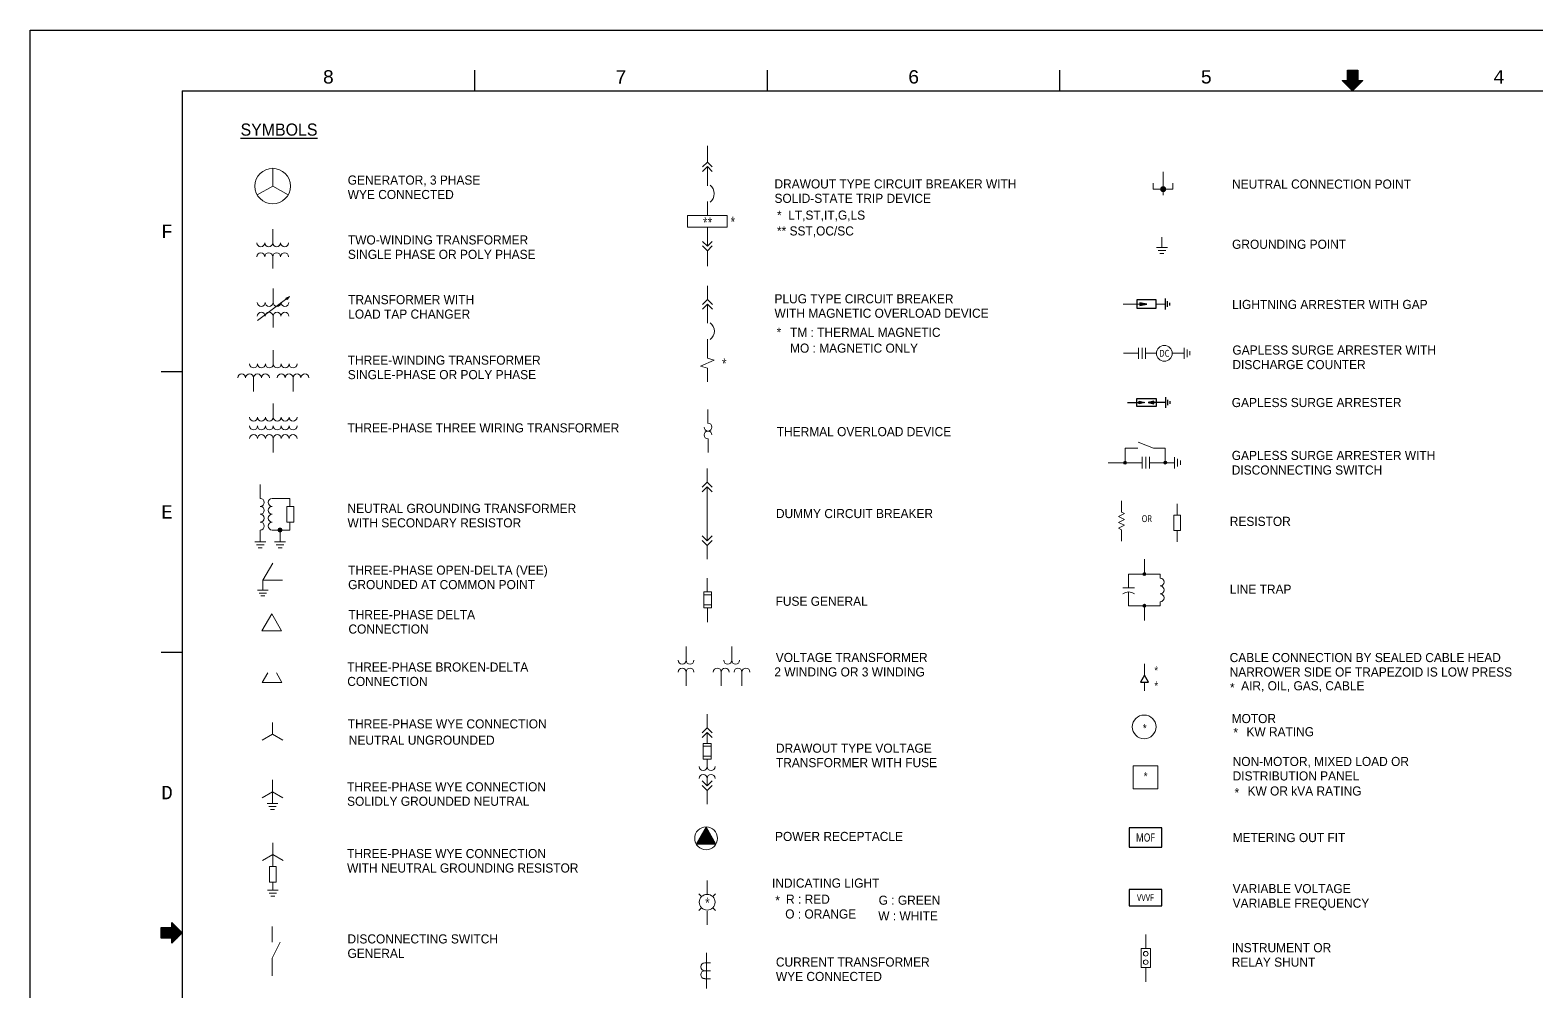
# Model space of a CAD drawing. Header units: feet. Extents: x 1 to 168002, y -59383 to 29717.
# Drawn here: x 42001 to 66781, y 13896 to 29717 of the extents above; entities that cross this region are included whole.
import ezdxf
from ezdxf.enums import TextEntityAlignment as Align
from ezdxf.lldxf.tags import DXFTag

# ---------------------------------------------------------------- set-up
doc = ezdxf.new("R2010")
doc.units = ezdxf.units.FT
doc.header["$LTSCALE"] = 50
doc.header["$MEASUREMENT"] = 0
doc.linetypes.add('CONTINU', pattern=[0])
doc.layers.get('0').update_dxf_attribs({"linetype": 'CONTINUOUS'})
doc.layers.add('Border', color=7, linetype='CONTINUOUS', lineweight=0)
for name, color, linetype in [('E-PNL', 1, 'CEN50'), ('E-SYM0', 3, 'CONTINUOUS'), ('E-SYM1', 3, 'CONTINUOUS'), ('E-Text-1', 2, 'CONTINUOUS'), ('E-Text-2', 4, 'CONTINUOUS')]:
    doc.layers.add(name, color=color, linetype=linetype)
doc.styles.add('TB-1$0$MONOTXT', font='monotxt_.ttf')
doc.styles.add('돋움', font='')
doc.styles.add('맑은고딕', font='', dxfattribs={"width": 1.1})
doc.styles.get('돋움').set_extended_font_data('Dotum')
doc.styles.get('맑은고딕').set_extended_font_data('Malgun Gothic')
tags = doc.linetypes.add('CEN50', pattern=[56, 50, -2, 2, -2]).pattern_tags.tags
tags[10:11] = [DXFTag(74, 4), DXFTag(75, 0), DXFTag(340, '0'), DXFTag(46, 1.0), DXFTag(50, 0.0), DXFTag(44, 0.0), DXFTag(45, 0.0)]
tags[8:9] = [DXFTag(74, 4), DXFTag(75, 0), DXFTag(340, '0'), DXFTag(46, 1.0), DXFTag(50, 0.0), DXFTag(44, 0.0), DXFTag(45, 0.0)]
tags[6:7] = [DXFTag(74, 4), DXFTag(75, 0), DXFTag(340, '0'), DXFTag(46, 1.0), DXFTag(50, 0.0), DXFTag(44, 0.0), DXFTag(45, 0.0)]
tags[4:5] = [DXFTag(74, 4), DXFTag(75, 0), DXFTag(340, '0'), DXFTag(46, 1.0), DXFTag(50, 0.0), DXFTag(44, 0.0), DXFTag(45, 0.0)]

# ---------------------------------------------------------------- blocks, each defined once
blk = doc.blocks.new('FORMAT')
at = {"layer": 'Border', "color": 0, "linetype": 'Continuous', "lineweight": 25}
for p, q in [((7312, 28700), (7312, 29041)), ((12125, 28700), (12125, 29041)), ((16937, 28700), (16937, 29041)), ((21665, 29041), (21835, 29041)), ((21665, 28870), (21665, 29041)), ((21672, 28778), (21672, 29041)), ((21682, 28768), (21682, 29041)), ((21691, 28759), (21691, 29041)), ((21701, 28749), (21701, 29041)), ((21711, 28739), (21711, 29041)), ((21720, 28729), (21720, 29041)), ((21730, 28720), (21730, 29041)), ((21740, 28710), (21740, 29041)), ((21750, 28700), (21750, 29041)), ((21759, 28710), (21759, 29041)), ((21769, 28719), (21769, 29041)), ((21779, 28729), (21779, 29041)), ((21789, 28739), (21789, 29041)), ((21798, 28748), (21798, 29041)), ((21808, 28758), (21808, 29041)), ((21818, 28768), (21818, 29041)), ((21827, 28778), (21827, 29041)), ((21835, 29041), (21835, 28870)), ((21750, 28700), (21580, 28870)), ((21580, 28870), (21665, 28870)), ((21584, 28865), (21584, 28870)), ((21594, 28856), (21594, 28870)), ((21604, 28846), (21604, 28870)), ((21614, 28836), (21614, 28870)), ((21623, 28827), (21623, 28870)), ((21633, 28817), (21633, 28870)), ((21643, 28807), (21643, 28870)), ((21652, 28797), (21652, 28870)), ((21662, 28788), (21662, 28870)), ((21920, 28870), (21750, 28700)), ((21835, 28870), (21920, 28870)), ((21837, 28787), (21837, 28870)), ((21847, 28797), (21847, 28870)), ((21857, 28807), (21857, 28870)), ((21866, 28817), (21866, 28870)), ((21876, 28826), (21876, 28870)), ((21886, 28836), (21886, 28870)), ((21895, 28846), (21895, 28870)), ((21905, 28855), (21905, 28870)), ((21915, 28865), (21915, 28870)), ((2500, 28700), (2500, 1000)), ((2500, 28700), (41000, 28700)), ((2156, 24083), (2500, 24083)), ((2156, 19467), (2500, 19467)), ((2156, 14764), (2156, 14936)), ((2156, 14936), (2328, 14936)), ((2156, 14928), (2422, 14928)), ((2156, 14918), (2432, 14918)), ((2156, 14908), (2441, 14908)), ((2156, 14898), (2451, 14898)), ((2156, 14889), (2461, 14889)), ((2156, 14879), (2471, 14879)), ((2156, 14869), (2481, 14869)), ((2328, 14936), (2328, 15021)), ((2328, 15021), (2500, 14850)), ((2328, 15016), (2334, 15016)), ((2328, 15006), (2344, 15006)), ((2328, 14996), (2353, 14996)), ((2328, 14986), (2363, 14986)), ((2328, 14977), (2373, 14977)), ((2328, 14967), (2383, 14967)), ((2328, 14957), (2392, 14957)), ((2328, 14947), (2402, 14947)), ((2328, 14938), (2412, 14938)), ((2156, 14859), (2490, 14859)), ((2156, 14849), (2499, 14849)), ((2156, 14840), (2489, 14840)), ((2156, 14830), (2479, 14830)), ((2156, 14820), (2470, 14820)), ((2156, 14810), (2460, 14810)), ((2156, 14801), (2450, 14801)), ((2156, 14791), (2440, 14791)), ((2156, 14781), (2431, 14781)), ((2156, 14771), (2421, 14771)), ((2328, 14764), (2156, 14764)), ((2500, 14850), (2328, 14679)), ((2328, 14679), (2328, 14764)), ((2328, 14761), (2411, 14761)), ((2328, 14752), (2401, 14752)), ((2328, 14742), (2391, 14742)), ((2328, 14732), (2382, 14732)), ((2328, 14722), (2372, 14722)), ((2328, 14712), (2362, 14712)), ((2328, 14703), (2352, 14703)), ((2328, 14693), (2342, 14693)), ((2328, 14683), (2333, 14683))]:
    blk.add_line(p, q, dxfattribs=at)
blk.add_lwpolyline([(0, 0), (0, 29700), (42000, 29700), (42000, 0)], close=True, dxfattribs=at)
at = {"layer": 'Border', "color": 0, "linetype": 'Continuous', "lineweight": 25, "style": 'TB-1$0$MONOTXT'}
for s, p in [('8', (4905, 29041)), ('7', (9718, 29041)), ('6', (14530, 29041)), ('5', (19343, 29041)), ('4', (24155, 29041))]:
    blk.add_text(s, height=219, dxfattribs=at).set_placement(p, align=Align.TOP_CENTER)
for s, p in [('F', (2156, 26392)), ('E', (2156, 21775)), ('D', (2156, 17158))]:
    blk.add_text(s, height=220, dxfattribs=at).set_placement(p, align=Align.MIDDLE_LEFT)
blk = doc.blocks.new('TITLE')
at = {"xscale": 0.01, "yscale": 0.01, "zscale": 0.01}
blk.add_blockref('FORMAT', (0, 0), dxfattribs=at)
blk = doc.blocks.new('A0604F')
at = {"layer": 'E-SYM1', "color": 3, "linetype": 'Continuous', "lineweight": 13}
for p, q in [((-0.0042, 0.0167), (0.0083, 0.0167)), ((-0.0042, 0), (0.0083, 0)), ((-0.0042, -0.0167), (0.0083, -0.0167))]:
    blk.add_line(p, q, dxfattribs=at)
for centre in [(-0.0042, 0.0083), (-0.0042, -0.0083)]:
    blk.add_arc(centre, 0.00833, 90, 270, dxfattribs=at)
blk = doc.blocks.new('GEN')
at = {"layer": 'E-SYM1', "linetype": 'Continuous', "lineweight": 13}
for p in [(0, 0.0375), (-0.0325, -0.0187), (0.0325, -0.0187)]:
    blk.add_line(p, (0, 0), dxfattribs=at)
blk.add_circle((0, 0), 0.0375, dxfattribs=at)
blk = doc.blocks.new('A06042')
at = {"layer": 'E-SYM1', "color": 3, "linetype": 'Continuous', "lineweight": 13}
for centre in [(-0.025, 0), (-0.0083, 0), (0.0083, 0), (0.025, 0)]:
    blk.add_arc(centre, 0.00833, 180, 0, dxfattribs=at)
at = {"layer": 'E-SYM1', "color": 3, "linetype": 'Continuous', "lineweight": 13, "extrusion": (0, 0, -1)}
for centre in [(0.025, -0.0292), (0.0083, -0.0292), (-0.0083, -0.0292), (-0.025, -0.0292)]:
    blk.add_arc(centre, 0.00833, 0, 180, dxfattribs=at)
blk = doc.blocks.new('A06049')
at = {"layer": 'E-SYM1', "linetype": 'Continuous', "lineweight": 13, "extrusion": (0, 0, -1)}
for centre in [(0.0667, -0.0292), (0.05, -0.0292), (0.0333, -0.0292), (0.0167, -0.0292), (-0.0167, -0.0292), (-0.0333, -0.0292), (-0.05, -0.0292), (-0.0667, -0.0292)]:
    blk.add_arc(centre, 0.00833, 0, 180, dxfattribs=at)
at = {"layer": 'E-SYM1', "linetype": 'Continuous', "lineweight": 13}
for centre in [(-0.0417, 0), (-0.025, 0), (-0.0083, 0), (0.0083, 0), (0.025, 0), (0.0417, 0)]:
    blk.add_arc(centre, 0.00833, 180, 0, dxfattribs=at)
blk = doc.blocks.new('A00063')
at = {"layer": 'E-SYM1', "color": 3, "linetype": 'Continuous', "lineweight": 13}
for radius in [0.00417, 0.00312, 0.00208, 0.00104]:
    blk.add_circle((0, 0), radius, dxfattribs=at)
blk = doc.blocks.new('A01095')
at = {"layer": 'E-SYM1', "color": 3, "linetype": 'Continuous', "lineweight": 13}
for p, q in [((-0.0115, -0.0208), (0.0115, -0.0208)), ((-0.0079, -0.0271), (0.0079, -0.0271)), ((0, 0), (0, -0.0208)), ((-0.0042, -0.0333), (0.0042, -0.0333))]:
    blk.add_line(p, q, dxfattribs=at)
at = {"layer": 'E-SYM1', "color": 3, "linetype": 'Continuous', "lineweight": 13, "flags": 128}
blk.add_lwpolyline([(0.0417, 0), (0, 0), (0.0208, 0.0361)], dxfattribs=at)
blk = doc.blocks.new('A01091')
at = {"layer": 'E-SYM1', "color": 3, "linetype": 'Continuous', "lineweight": 13, "flags": 128}
blk.add_lwpolyline([(-0.0208, -0.012), (0.0208, -0.012), (0, 0.0241), (-0.0208, -0.012)], dxfattribs=at)
blk = doc.blocks.new('A01098')
at = {"layer": 'E-SYM1', "color": 3, "linetype": 'Continuous', "lineweight": 13}
for p in [(-0.0216, -0.0125), (0, 0.025), (0.0217, -0.0125)]:
    blk.add_line(p, (0, 0), dxfattribs=at)
blk = doc.blocks.new('A01099')
at = {"layer": 'E-SYM1', "color": 3, "linetype": 'Continuous', "lineweight": 13}
for p, q in [((-0.0217, -0.0125), (0, 0)), ((0, 0.025), (0, 0)), ((0, 0), (0, -0.025)), ((0.0217, -0.0125), (0, 0)), ((-0.0115, -0.025), (0.0115, -0.025)), ((-0.0079, -0.0313), (0.0079, -0.0313)), ((-0.0042, -0.0375), (0.0042, -0.0375))]:
    blk.add_line(p, q, dxfattribs=at)
blk = doc.blocks.new('A0109D')
at = {"layer": 'E-SYM1', "color": 3, "linetype": 'Continuous', "lineweight": 13}
for p, q in [((-0.0217, -0.0125), (0, 0)), ((0, 0.025), (0, 0)), ((0, -0.025), (0, 0)), ((0.0217, -0.0125), (0, 0)), ((0, -0.0583), (0, -0.075)), ((-0.0115, -0.075), (0.0115, -0.075)), ((-0.0079, -0.0812), (0.0079, -0.0812)), ((-0.0042, -0.0875), (0.0042, -0.0875))]:
    blk.add_line(p, q, dxfattribs=at)
at = {"layer": 'E-SYM1', "color": 3, "linetype": 'Continuous', "lineweight": 13, "flags": 128}
blk.add_lwpolyline([(0, -0.025), (0.0073, -0.025), (0.0073, -0.0583), (-0.0073, -0.0583), (-0.0073, -0.025), (0, -0.025)], dxfattribs=at)
blk = doc.blocks.new('A04051')
at = {"layer": 'E-SYM1', "color": 3, "linetype": 'Continuous', "lineweight": 13, "flags": 128}
blk.add_lwpolyline([(0, -0.0208), (-0.0144, -0.0167), (0.0144, -0.0042), (0, 0)], dxfattribs=at)
blk = doc.blocks.new('A02142')
at = {"layer": 'E-SYM1', "color": 3, "linetype": 'Continuous', "lineweight": 13, "extrusion": (0, 0, -1)}
for centre, start, end in [((0, -0.0083), 90, 0), ((0, -0.025), 270, 180)]:
    blk.add_arc(centre, 0.00833, start, end, dxfattribs=at)
blk = doc.blocks.new('A09047')
at = {"layer": 'E-SYM1', "color": 3, "linetype": 'Continuous', "lineweight": 13}
blk.add_line((0, -0.0097), (0, -0.1236), dxfattribs=at)
at = {"layer": 'E-SYM1', "color": 3, "linetype": 'Continuous', "lineweight": 13, "flags": 128}
for points in [[(0.0104, -0.0104), (0, 0), (-0.0104, -0.0104)], [(0.0104, -0.0201), (0, -0.0097), (-0.0104, -0.0201)], [(-0.0104, -0.1132), (0, -0.1236), (0.0104, -0.1132)], [(-0.0104, -0.1229), (0, -0.1333), (0.0104, -0.1229)]]:
    blk.add_lwpolyline(points, dxfattribs=at)
blk = doc.blocks.new('A09012')
at = {"layer": 'E-SYM1', "color": 3, "linetype": 'Continuous', "lineweight": 13}
for p, q in [((-0.0083, -0.0062), (0.0083, -0.0062)), ((-0.0083, -0.0271), (0.0083, -0.0271))]:
    blk.add_line(p, q, dxfattribs=at)
at = {"layer": 'E-SYM1', "color": 3, "linetype": 'Continuous', "lineweight": 13, "flags": 128}
blk.add_lwpolyline([(0, 0), (-0.0083, 0), (-0.0083, -0.0333), (0, -0.0333), (0.0083, -0.0333), (0.0083, 0), (0, 0)], dxfattribs=at)
blk = doc.blocks.new('A0604L')
at = {"layer": 'E-SYM1', "color": 3, "linetype": 'Continuous', "lineweight": 13}
for centre, start, end in [((-0.0083, 0), 180, 0), ((-0.0083, -0.025), 0, 180), ((0.0083, 0), 180, 0), ((0.0083, -0.025), 0, 180)]:
    blk.add_arc(centre, 0.00833, start, end, dxfattribs=at)
blk = doc.blocks.new('RECPT')
at = {"layer": 'E-SYM1', "color": 3, "linetype": 'Continuous', "lineweight": 13, "flags": 128}
for points in [[(0, 0), (-0.0208, -0.0361), (0.0208, -0.0361), (0, 0)], [(0, -0.0014), (-0.0191, -0.035), (0.0191, -0.035), (0, -0.0014), (-0.0167, -0.0336), (0.0167, -0.0336), (0, -0.0027), (-0.0142, -0.0323), (0.0142, -0.0323), (0, -0.0041), (-0.0118, -0.0309), (0.0118, -0.0309), (0, -0.0059), (-0.0094, -0.0295), (0.0094, -0.0295), (0, -0.008), (-0.0069, -0.0281), (0.0069, -0.0281), (0, -0.01), (-0.0049, -0.0267), (0.0049, -0.0267), (0, -0.0125), (-0.0031, -0.0253), (0.0031, -0.0253), (0, -0.0152), (-0.0014, -0.0239), (0.0014, -0.0239), (0, -0.0177), (0, -0.0229), (0, -0.0229), (0, -0.0361)]]:
    blk.add_lwpolyline(points, dxfattribs=at)
at = {"layer": 'E-SYM1', "color": 3, "linetype": 'Continuous', "lineweight": 13}
blk.add_circle((0, -0.0241), 0.0241, dxfattribs=at)
blk = doc.blocks.new('A00029')
at = {"layer": 'E-SYM1', "color": 3, "linetype": 'Continuous', "lineweight": 13}
for p, q in [((-0.0115, 0), (0.0115, 0)), ((-0.0078, -0.0062), (0.0079, -0.0062)), ((-0.0042, -0.0125), (0.0042, -0.0125))]:
    blk.add_line(p, q, dxfattribs=at)
blk = doc.blocks.new('A02022')
at = {"layer": 'E-SYM1', "color": 3, "linetype": 'Continuous', "lineweight": 13}
blk.add_line((0.0125, 0), (-0.0125, 0), dxfattribs=at)
blk.add_arc((0, -0.0292), 0.0208, 53.1301, 126.8699, dxfattribs=at)
blk = doc.blocks.new('A0604V')
at = {"layer": 'E-SYM1', "color": 3, "linetype": 'Continuous', "lineweight": 13}
for p, q in [((0, 0.0208), (0, 0)), ((0.0333, 0), (0.0333, -0.0083)), ((-0.0333, -0.0667), (-0.0333, -0.0375)), ((0, -0.0667), (0, -0.0875))]:
    blk.add_line(p, q, dxfattribs=at)
at = {"layer": 'E-SYM1', "color": 3, "linetype": 'Continuous', "lineweight": 13, "flags": 128}
for points in [[(0.0333, 0), (-0.0333, 0), (-0.0333, -0.0292)], [(0.0333, -0.0583), (0.0333, -0.0667), (-0.0333, -0.0667)]]:
    blk.add_lwpolyline(points, dxfattribs=at)
at = {"layer": 'E-SYM1', "color": 3, "linetype": 'Continuous', "lineweight": 13}
for centre, radius in [((0, 0), 0.00313), ((0, 0), 0.00234), ((0, 0), 0.00156), ((0, 0), 0.000781), ((0, -0.0667), 0.00313), ((0, -0.0667), 0.00234), ((0, -0.0667), 0.00156), ((0, -0.0667), 0.000781)]:
    blk.add_circle(centre, radius, dxfattribs=at)
for centre in [(0.0333, -0.0167), (0.0333, -0.0333), (0.0333, -0.05)]:
    blk.add_arc(centre, 0.00833, 270, 90, dxfattribs=at)
blk.add_blockref('A02022', (-0.0333, -0.0292), dxfattribs=at)
blk = doc.blocks.new('A00063_1')
at = {"layer": 'E-SYM1', "color": 3, "linetype": 'Continuous', "lineweight": 13}
for radius in [0.00417, 0.00313, 0.00208, 0.00104]:
    blk.add_circle((0, 0), radius, dxfattribs=at)
blk = doc.blocks.new('A02011')
at = {"layer": 'E-SYM1', "color": 3, "linetype": 'Continuous', "lineweight": 13, "flags": 128}
blk.add_lwpolyline([(0, 0), (0.0063, -0.0031), (-0.0063, -0.0094), (0.0063, -0.0156), (-0.0063, -0.0219), (0.0063, -0.0281), (-0.0063, -0.0344), (0, -0.0375)], dxfattribs=at)
blk = doc.blocks.new('A0604L_1')
at = {"layer": 'E-SYM1', "color": 3, "linetype": 'Continuous', "lineweight": 13}
for centre, start, end in [((-0.0083, 0), 180, 0), ((-0.0083, -0.025), 0, 180), ((0.0083, 0), 180, 0), ((0.0083, -0.025), 0, 180)]:
    blk.add_arc(centre, 0.00833, start, end, dxfattribs=at)
blk = doc.blocks.new('A09012_1')
at = {"layer": 'E-SYM1', "color": 3, "linetype": 'Continuous', "lineweight": 13}
for p, q in [((-0.0083, -0.0062), (0.0083, -0.0062)), ((-0.0083, -0.0271), (0.0083, -0.0271))]:
    blk.add_line(p, q, dxfattribs=at)
at = {"layer": 'E-SYM1', "color": 3, "linetype": 'Continuous', "lineweight": 13, "flags": 128}
blk.add_lwpolyline([(0, 0), (-0.0083, 0), (-0.0083, -0.0333), (0, -0.0333), (0.0083, -0.0333), (0.0083, 0), (0, 0)], dxfattribs=at)
blk = doc.blocks.new('A$C530C46BD')
at = {"layer": 'E-SYM0'}
h = blk.add_hatch(color=7, dxfattribs=at)
h.dxf.hatch_style = 1
h.paths.add_polyline_path([(-1, 0.5), (-1, -0.5), (-3.6, 0)])
for p, q in [((-7, 1.5), (0, 1.5)), ((-7, -1.5), (-7, 1.5)), ((0, 1.5), (0, -1.5)), ((0, -1.5), (-7, -1.5))]:
    blk.add_line(p, q, dxfattribs=at)
at = {"layer": 'E-SYM0', "color": 7}
blk.add_lwpolyline([(-1, 0.5), (-1, -0.5), (-3.6, 0)], close=True, dxfattribs=at)
blk = doc.blocks.new('A$C6DED130D')
at = {"layer": 'E-SYM0'}
for p, q in [((-1.6, 0.5), (-1.6, -0.5)), ((-0.8, 1), (-0.8, -1)), ((0, 2), (0, -2))]:
    blk.add_line(p, q, dxfattribs=at)

msp = doc.modelspace()

# ---------------------------------------------------------------- hatches: boundary and pattern name
at = {"layer": 'E-SYM0'}
h = msp.add_hatch(color=7, dxfattribs=at)
h.dxf.hatch_style = 1
h.paths.add_polyline_path([(60240, 23568.3), (60240, 23613.3), (60334.4, 23590.8)])
h = msp.add_hatch(color=7, dxfattribs=at)
h.dxf.hatch_style = 1
h.paths.add_polyline_path([(60483, 23568.3), (60483, 23613.3), (60388.6, 23590.8)])

# ---------------------------------------------------------------- linework, layer by layer
for p, q in [((60051, 23590.8, 0.1), (60240, 23590.8, 0.1)), ((60204, 23523.3, 0.1), (60204, 23658.3, 0.1)), ((60204, 23658.3, 0.1), (60519, 23658.3, 0.1)), ((60672, 23590.8, 0.1), (60483, 23590.8, 0.1)), ((60519, 23658.3, 0.1), (60519, 23523.3, 0.1)), ((60519, 23523.3, 0.1), (60204, 23523.3, 0.1))]:
    msp.add_line(p, q, dxfattribs=at)
at = {"layer": 'E-SYM0', "color": 7, "elevation": 0.1}
for points in [[(60240, 23568.3), (60240, 23613.3), (60334.4, 23590.8)], [(60483, 23568.3), (60483, 23613.3), (60388.6, 23590.8)]]:
    msp.add_lwpolyline(points, close=True, dxfattribs=at)
at = {"layer": 'E-SYM0', "elevation": 0.1}
msp.add_lwpolyline([(60328.1, 19107.5), (60260.6, 18990.6), (60395.6, 18990.6)], close=True, dxfattribs=at)
at = {"layer": 'E-SYM1', "color": 3, "linetype": 'Continuous', "lineweight": 13}
for p, q in [((53140, 27550.9, 0.1), (53140, 27815.3, 0.1)), ((53138.8, 27471.4, 0.1), (53138.8, 27157.2, 0.1)), ((60634.2, 27016.5, 0.1), (60634.2, 27384.5, 0.1)), ((60634.2, 27359.7, 0.1), (60634.2, 27002.3, 0.1)), ((53138.8, 26897.4, 0.1), (53138.8, 26670, 0.1)), ((45990.8, 26217.8, 0.1), (45990.8, 26445.1, 0.1)), ((53138.8, 26160.9, 0.1), (53138.8, 26475.1, 0.1)), ((60615.6, 26142.5, 0.1), (60615.6, 26310.2, 0.1)), ((53140, 25832.3, 0.1), (53140, 26096.6, 0.1)), ((45990.8, 25990.4, 0.1), (45990.8, 25795.5, 0.1)), ((45740.4, 24938.8, 0.1), (46268.8, 25335.1, 0.1)), ((45996.9, 25237, 0.1), (45996.9, 25464.4, 0.1)), ((59979, 25210.8, 0.1), (60057.1, 25210.8, 0.1)), ((59979, 25210.8, 0.1), (60249, 25210.8, 0.1)), ((60672, 25210.8, 0.1), (60519, 25210.8, 0.1)), ((45996.9, 25017.3, 0.1), (45996.9, 24822.4, 0.1)), ((46000.7, 24225.3, 0.1), (46000.7, 24452.7, 0.1)), ((60230.7, 24400.8, 0.1), (59981.2, 24400.8, 0.1)), ((60230.7, 24309, 0.1), (60230.7, 24492.7, 0.1)), ((60288.1, 24309, 0.1), (60288.1, 24492.7, 0.1)), ((60345.5, 24309, 0.1), (60345.5, 24492.7, 0.1)), ((60345.5, 24400.8, 0.1), (60524.2, 24400.8, 0.1)), ((60784, 24400.8, 0.1), (60978.9, 24400.8, 0.1)), ((60978.9, 24311.5, 0.1), (60978.9, 24490.2, 0.1)), ((61027.7, 24339.6, 0.1), (61027.7, 24462, 0.1)), ((61076.4, 24368.4, 0.1), (61076.4, 24433.3, 0.1)), ((45675.9, 23770.5, 0.1), (45675.9, 23997.9, 0.1)), ((46325.5, 23771.2, 0.1), (46325.5, 23998.6, 0.1)), ((46000.7, 23349.8, 0.1), (46000.7, 23577.2, 0.1)), ((46000.7, 22998, 0.1), (46000.7, 22770.6, 0.1)), ((60009.1, 22839.1, 0.1), (60009.1, 22600.8, 0.1)), ((60219.8, 22839.1, 0.1), (60009.1, 22839.1, 0.1)), ((60476.9, 22839.1, 0.1), (60222.5, 22939.7, 0.1)), ((60666.1, 22839.1, 0.1), (60476.9, 22839.1, 0.1)), ((60666.1, 22600.8, 0.1), (60666.1, 22839.1, 0.1)), ((59733.2, 22600.8, 0.1), (60211.9, 22600.8, 0.1)), ((60211.9, 22600.8, 0.1), (60288.1, 22600.8, 0.1)), ((60288.1, 22504.9, 0.1), (60288.1, 22696.7, 0.1)), ((60348.1, 22504.9, 0.1), (60348.1, 22696.7, 0.1)), ((60408, 22504.9, 0.1), (60408, 22696.7, 0.1)), ((60408, 22600.8, 0.1), (60819.8, 22600.8, 0.1)), ((60819.8, 22507.2, 0.1), (60819.8, 22693.7, 0.1)), ((60870.7, 22536.6, 0.1), (60870.7, 22664.3, 0.1)), ((60921.5, 22566.5, 0.1), (60921.5, 22634.4, 0.1)), ((53135.2, 22279.3, 0.1), (53135.2, 22506.7, 0.1)), ((45786.4, 22012.7, 0.1), (45786.4, 22240.4, 0.1)), ((59948.3, 21789.5, 0.1), (59948.3, 21976, 0.1)), ((60863.8, 21737.9, 0.1), (60863.8, 21924.3, 0.1)), ((46273.7, 21622.9, 0.1), (46273.7, 21493, 0.1)), ((45786.4, 21493, 0.1), (45786.4, 21298.1, 0.1)), ((45981.4, 21493, 0.1), (46273.7, 21493, 0.1)), ((46111.3, 21493, 0.1), (46111.3, 21298.1, 0.1)), ((59948.3, 21312.4, 0.1), (59948.3, 21498.9, 0.1)), ((60863.8, 21298.2, 0.1), (60863.8, 21484.6, 0.1)), ((45697.1, 21298.1, 0.1), (45875.8, 21298.1, 0.1)), ((45725.2, 21249.4, 0.1), (45847.6, 21249.4, 0.1)), ((45754, 21200.6, 0.1), (45818.9, 21200.6, 0.1)), ((46022, 21298.1, 0.1), (46200.6, 21298.1, 0.1)), ((46050.1, 21249.4, 0.1), (46172.5, 21249.4, 0.1)), ((46078.8, 21200.6, 0.1), (46143.8, 21200.6, 0.1)), ((53134.5, 21012, 0.1), (53134.5, 21239.4, 0.1)), ((60328, 20786.3, 0.1), (60328, 21013.6, 0.1)), ((53135.7, 20475.6, 0.1), (53135.7, 20703, 0.1)), ((53143.6, 19979, 0.1), (53143.6, 20206.4, 0.1)), ((60328, 20004.3, 0.1), (60328, 20231.7, 0.1)), ((52789, 19351.4, 0.1), (52789, 19578.8, 0.1)), ((53540, 19351.4, 0.1), (53540, 19578.8, 0.1)), ((45909.6, 19143.1, 0.1), (45818, 18984.4, 0.1)), ((52789, 18929.2, 0.1), (52789, 19156.5, 0.1)), ((53367.3, 18929.2, 0.1), (53367.3, 19156.5, 0.1)), ((53707.9, 18929.2, 0.1), (53707.9, 19156.5, 0.1)), ((60328.1, 19294.6, 0.1), (60328.1, 19107.5, 0.1)), ((60328.1, 18848.3, 0.1), (60328.1, 18990.3, 0.1)), ((53135.2, 18238.2, 0.1), (53135.2, 18465.6, 0.1)), ((53135.2, 18162.6, 0.1), (53135.2, 17984, 0.1)), ((53135.2, 17724.2, 0.1), (53135.2, 17602.3, 0.1)), ((53135.2, 17407.3, 0.1), (53135.2, 17285.4, 0.1)), ((53134.5, 16982, 0.1), (53134.5, 17209.4, 0.1)), ((53135, 15499.8, 0.1), (53135, 15727.2, 0.1)), ((53044.8, 15462.4, 0.1), (52998.9, 15508.3, 0.1)), ((53228.6, 15462.4, 0.1), (53274.5, 15508.3, 0.1)), ((53044.8, 15278.6, 0.1), (52998.9, 15232.7, 0.1)), ((53136.7, 14998.4, 0.1), (53136.7, 15225.8, 0.1)), ((53228.6, 15278.6, 0.1), (53274.5, 15232.7, 0.1)), ((45981.5, 14971.2, 0.1), (45981.5, 14711.3, 0.1)), ((45981.5, 14451.4, 0.1), (46111.4, 14711.3, 0.1)), ((60349, 14838.6, 0.1), (60349, 14610.8, 0.1)), ((45981.5, 14451.4, 0.1), (45981.5, 14159.1, 0.1)), ((53127.6, 13950.8, 0.1), (53127.6, 14537.4, 0.1)), ((60427, 14610.9, 0.1), (60271.1, 14610.9, 0.1)), ((60271.1, 14610.9, 0.1), (60271.1, 14299, 0.1)), ((60427, 14299, 0.1), (60427, 14610.9, 0.1)), ((60271.1, 14299, 0.1), (60427, 14299, 0.1)), ((60349, 14299, 0.1), (60349, 14063.8, 0.1))]:
    msp.add_line(p, q, dxfattribs=at)
at = {"layer": 'E-SYM1', "linetype": 'Continuous', "lineweight": 13}
for p, q in [((53140, 25284.6, 0.1), (53140, 25512, 0.1)), ((53140.6, 25208.8, 0.1), (53140.6, 24894.6, 0.1)), ((53140.6, 24320.5, 0.1), (53140.6, 24634.7, 0.1)), ((53140.6, 23930.7, 0.1), (53140.6, 24158.1, 0.1)), ((53145.1, 23247.1, 0.1), (53145.1, 23474.5, 0.1)), ((53154.8, 22766.5, 0.1), (53154.8, 22993.9, 0.1))]:
    msp.add_line(p, q, dxfattribs=at)
at = {"layer": 'E-SYM1', "color": 3, "linetype": 'Continuous', "lineweight": 13, "elevation": 0.1, "flags": 128}
for points in [[(53220, 27465.8), (53138.8, 27547), (53057.6, 27465.8)], [(53220, 27390.2), (53138.8, 27471.4), (53057.6, 27390.2)], [(60471.8, 27197.2), (60471.8, 27099.8), (60796.6, 27099.8), (60796.6, 27197.2)], [(52814, 26670), (53463.7, 26670), (53463.7, 26475.1), (52814, 26475.1), (52814, 26670)], [(53057.6, 26242.1), (53138.8, 26160.9), (53220, 26242.1)], [(53057.6, 26166.5), (53138.8, 26085.3), (53220, 26166.5)], [(46268.8, 25335.2), (46207.1, 25309.2), (46226.6, 25283.2), (46268.8, 25335.2), (46214, 25308.2), (46227.6, 25290), (46261.1, 25329.3), (46222.1, 25308.2), (46227.9, 25300.4), (46229.9, 25297.8), (46250.7, 25321.5), (46216.9, 25296.2)], [(45981.4, 22012.7), (46273.7, 22012.7), (46273.7, 21882.8)], [(46281.8, 21882.8), (46338.7, 21882.8), (46338.7, 21622.9), (46225, 21622.9), (46225, 21882.8), (46281.8, 21882.8)], [(60863.8, 21484.6), (60808.4, 21484.6), (60808.4, 21737.9), (60919.1, 21737.9), (60919.1, 21484.6), (60863.8, 21484.6)], [(45818, 18984.4), (46142.8, 18984.4), (46051.2, 19143.1)], [(53216.4, 18157), (53135.2, 18238.2), (53054, 18157)], [(53216.4, 18081.4), (53135.2, 18162.6), (53054, 18081.4)], [(53054, 17366.7), (53135.2, 17285.4), (53216.4, 17366.7)], [(53054, 17291), (53135.2, 17209.8), (53216.4, 17291)]]:
    msp.add_lwpolyline(points, dxfattribs=at)
at = {"layer": 'E-SYM1', "linetype": 'Continuous', "lineweight": 13, "elevation": 0.1, "flags": 128}
for points in [[(53221.8, 25203.2), (53140.6, 25284.4), (53059.4, 25203.2)], [(53221.8, 25127.6), (53140.6, 25208.8), (53059.4, 25127.6)]]:
    msp.add_lwpolyline(points, dxfattribs=at)
at = {"layer": 'E-SYM1', "color": 3, "linetype": 'Continuous', "lineweight": 13, "elevation": 0.1, "flags": 128}
msp.add_lwpolyline([(60139.2, 17614.7), (60547.8, 17614.7), (60547.8, 17235.2), (60139.2, 17235.2)], close=True, dxfattribs=at)
at = {"layer": 'E-SYM1', "elevation": 0.1}
for points in [[(60613.5, 16592.5), (60073.5, 16592.5), (60073.5, 16277.5), (60613.5, 16277.5)], [(60613.5, 15580), (60073.5, 15580), (60073.5, 15310), (60613.5, 15310)]]:
    msp.add_lwpolyline(points, close=True, dxfattribs=at)
at = {"layer": 'E-SYM1', "color": 3, "linetype": 'Continuous', "lineweight": 13}
for centre, radius in [((60634.2, 27099.8, 0.1), 40.6), ((60634.2, 27099.8, 0.1), 32.5), ((60634.2, 27099.8, 0.1), 22.7), ((60634.2, 27099.8, 0.1), 9.75), ((60654.1, 24400.8, 0.1), 129.9), ((60322.9, 18255.4, 0.1), 194.9), ((53136.7, 15370.5, 0.1), 129.9), ((60349, 14523.3, 0.1), 38.4), ((60349, 14384.9, 0.1), 38.4)]:
    msp.add_circle(centre, radius, dxfattribs=at)
at = {"layer": 'E-SYM1', "color": 3, "linetype": 'Continuous', "lineweight": 13, "extrusion": (0, 0, -1)}
for centre, radius, start, end in [((-53075.4, 27027.3, -0.1), 177.1, 127.94082, 232.05919), ((-45802, 25009.6, -0.1), 65, 0, 180), ((-45931.9, 25009.6, -0.1), 65, 0, 180), ((-46061.9, 25009.6, -0.1), 65, 0, 180), ((-46191.8, 25009.6, -0.1), 65, 0, 180), ((-45981.4, 21947.8, -0.1), 65, 270, 90), ((-45981.4, 21817.8, -0.1), 65, 270, 90), ((-45981.4, 21687.9, -0.1), 65, 270, 90), ((-45981.4, 21558, -0.1), 65, 270, 90)]:
    msp.add_arc(centre, radius, start, end, dxfattribs=at)
at = {"layer": 'E-SYM1', "color": 3, "linetype": 'Continuous', "lineweight": 13}
for centre, start, end in [((45802, 25237, 0.1), 180, 0), ((45931.9, 25237, 0.1), 180, 0), ((46061.9, 25237, 0.1), 180, 0), ((46191.8, 25237, 0.1), 180, 0), ((45675.9, 23349.8, 0.1), 180, 0), ((45805.8, 23349.8, 0.1), 180, 0), ((45935.7, 23349.8, 0.1), 180, 0), ((46065.7, 23349.8, 0.1), 180, 0), ((46195.6, 23349.8, 0.1), 180, 0), ((46325.5, 23349.8, 0.1), 180, 0), ((45675.9, 23206.4, 0.1), 180, 0), ((45675.9, 22998, 0.1), 0, 180), ((45805.8, 23206.4, 0.1), 180, 0), ((45805.8, 22998, 0.1), 0, 180), ((45935.7, 23206.4, 0.1), 180, 0), ((45935.7, 22998, 0.1), 0, 180), ((46065.7, 23206.4, 0.1), 180, 0), ((46065.7, 22998, 0.1), 0, 180), ((46195.6, 23206.4, 0.1), 180, 0), ((46195.6, 22998, 0.1), 0, 180), ((46325.5, 23206.4, 0.1), 180, 0), ((46325.5, 22998, 0.1), 0, 180), ((45786.4, 21947.8, 0.1), 270, 90), ((45786.4, 21817.8, 0.1), 270, 90), ((45786.4, 21687.9, 0.1), 270, 90), ((45786.4, 21558, 0.1), 270, 90), ((53475.1, 19351.4, 0.1), 180, 0), ((53475.1, 19351.4, 0.1), 180, 0), ((53605, 19351.4, 0.1), 180, 0), ((53302.3, 19156.5, 0.1), 0, 180), ((53432.3, 19156.5, 0.1), 0, 180), ((53642.9, 19156.5, 0.1), 0, 180), ((53772.9, 19156.5, 0.1), 0, 180)]:
    msp.add_arc(centre, 65, start, end, dxfattribs=at)
at = {"layer": 'E-SYM1', "linetype": 'Continuous', "lineweight": 13, "extrusion": (0, 0, -1)}
msp.add_arc((-53077.1, 24764.6, -0.1), 177.1, 127.94082, 232.05919, dxfattribs=at)

# ---------------------------------------------------------------- block references
at = {"color": 7, "linetype": 'CONTINU', "ltscale": 100, "xscale": 100, "yscale": 100, "zscale": 100}
msp.add_blockref('TITLE', (42001.4, 16.7, 0.1), dxfattribs=at)
at = {"layer": 'E-PNL', "xscale": 45.00023775635822, "yscale": 45.00023775635822, "zscale": 45.00023775635822, "rotation": 180}
msp.add_blockref('A$C6DED130D', (60672, 25210.8, 0.1), dxfattribs=at)
at = {"layer": 'E-PNL', "xscale": -45.00023775635822, "yscale": 45.00023775635822, "zscale": 45.00023775635822}
msp.add_blockref('A$C6DED130D', (60672, 23590.8, 0.1), dxfattribs=at)
at = {"layer": 'E-SYM0', "xscale": -45.00023775635822, "yscale": 45.00023775635822, "zscale": 45.00023775635822}
msp.add_blockref('A$C530C46BD', (60204, 25210.8, 0.1), dxfattribs=at)
at = {"layer": 'E-SYM1', "linetype": 'Continuous', "lineweight": 13, "xscale": 7796.109922900757, "yscale": 7796.109922900757, "zscale": 7796.109922900757}
for name, p in [('GEN', (45990.8, 27151, 0.1)), ('A06042', (45990.8, 26217.8, 0.1)), ('A00029', (60615.6, 26141.4, 0.1)), ('A04051', (53140.6, 24320.5, 0.1)), ('A06049', (46000.7, 24225.3, 0.1)), ('A02142', (53149.9, 23252, 0.1)), ('A09047', (53135.2, 22279.3, 0.1)), ('A00063', (46111.3, 21493, 0.1)), ('A01095', (45828.4, 20668.7, 0.1)), ('A0604V', (60326.8, 20768.1, 0.1)), ('A09012', (53143.6, 20475.6, 0.1)), ('A01091', (45975.3, 19929.2, 0.1)), ('A0604L', (52789, 19351.4, 0.1)), ('A01098', (45985.8, 18134.8, 0.1)), ('A09012_1', (53135.2, 17984, 0.1)), ('A0604L_1', (53135.2, 17602.3, 0.1)), ('A01099', (45988.1, 17187, 0.1)), ('RECPT', (53119, 16609.3, 0.1)), ('A0109D', (45992.5, 16154.5, 0.1)), ('A0604F', (53127.6, 14243.2, 0.1))]:
    msp.add_blockref(name, p, dxfattribs=at)
at = {"layer": 'E-SYM1', "linetype": 'Continuous', "lineweight": 13}
for name, p, xscale, yscale, zscale, rotation in [('A00063_1', (60009.1, 22600.8, 0.1), 5753.248471189626, 5753.248471189626, 5753.248471189626, 90), ('A00063_1', (60668.9, 22602.5, 0.1), 5753.248471189626, 5753.248471189626, 5753.248471189626, 90), ('A02011', (59948.3, 21498.9, 0.1), 7749.836001614932, 7749.836001614932, 7749.836001614932, 180)]:
    msp.add_blockref(name, p, dxfattribs=dict(at, xscale=xscale, yscale=yscale, zscale=zscale, rotation=rotation))

# ---------------------------------------------------------------- texts
at = {"layer": 'E-SYM1', "color": 2, "linetype": 'Continuous', "lineweight": 13, "style": '맑은고딕', "width": 0.8}
for s, p in [('**', (53142.7, 26560.4, 0.1)), ('*', (53558.2, 26573.4, 0.1)), ('*', (53416.7, 24240.6, 0.1)), ('*', (53140.8, 15369.3, 0.1))]:
    msp.add_text(s, height=135, dxfattribs=at).set_placement(p, align=Align.MIDDLE_CENTER)
at = {"layer": 'E-SYM1', "color": 2, "style": '맑은고딕', "width": 0.8}
msp.add_text('DC', height=112.5, dxfattribs=at).set_placement((60654.1, 24400.8, 0.1), align=Align.MIDDLE)
for s, height, p in [('OR', 112.5, (60366.3, 21679.9, 0.1)), ('*', 112.5, (60521.2, 19190.3, 0.1)), ('*', 112.5, (60521.2, 18939.1, 0.1)), ('*', 112.5, (60345.7, 17449.2, 0.1)), ('MOF', 135, (60343.5, 16435, 0.1)), ('VVVF', 112.5, (60343.5, 15445, 0.1))]:
    msp.add_text(s, height=height, dxfattribs=at).set_placement(p, align=Align.MIDDLE_CENTER)
msp.add_text('*', height=112.5, dxfattribs=at).set_placement((60299.5, 18296.4, 0.1), align=Align.TOP_LEFT)
at = {"layer": 'E-Text-1', "style": '돋움'}
for s, height, p in [('GENERATOR, 3 PHASE', 150.001, (47224.7, 27250.2, 0.1)), ('DRAWOUT TYPE CIRCUIT BREAKER WITH', 150.001, (54243.1, 27187.3, 0.1)), ('NEUTRAL CONNECTION POINT', 150.001, (61768.7, 27184.2, 0.1)), ('WYE CONNECTED', 150.001, (47224.7, 27012.7, 0.1)), ('SOLID-STATE TRIP DEVICE', 150.001, (54243.1, 26949.8, 0.1)), ('*  LT,ST,IT,G,LS', 150.001, (54283.7, 26673.5, 0.1)), ('TWO-WINDING TRANSFORMER', 150.001, (47227.4, 26265.7, 0.1)), ('** SST,OC/SC', 150.001, (54283.7, 26413.7, 0.1)), ('GROUNDING POINT', 150.001, (61768.7, 26194.2, 0.1)), ('SINGLE PHASE OR POLY PHASE', 150.001, (47227.4, 26028.2, 0.1)), ('TRANSFORMER WITH', 150.001, (47232.5, 25283.2, 0.1)), ('PLUG TYPE CIRCUIT BREAKER', 150.001, (54243.1, 25297.3, 0.1)), ('LIGHTNING ARRESTER WITH GAP', 150.001, (61768.7, 25204.1, 0.1)), ('LOAD TAP CHANGER', 150.001, (47232.5, 25045.7, 0.1)), ('WITH MAGNETIC OVERLOAD DEVICE', 150.001, (54243.1, 25059.8, 0.1)), ('TM : THERMAL MAGNETIC', 150.001, (54499, 24745.3, 0.1)), ('MO : MAGNETIC ONLY', 150.001, (54499, 24485.7, 0.1)), ('THREE-WINDING TRANSFORMER', 150.001, (47225.5, 24287.8, 0.1)), ('GAPLESS SURGE ARRESTER WITH', 150.001, (61774.5, 24454.6, 0.1)), ('DISCHARGE COUNTER ', 150.001, (61774.5, 24214.6, 0.1)), ('SINGLE-PHASE OR POLY PHASE', 150.001, (47225.5, 24050.2, 0.1)), ('GAPLESS SURGE ARRESTER', 150.001, (61763.5, 23590.8, 0.1)), ('THREE-PHASE THREE WIRING TRANSFORMER', 150.001, (47220.8, 23173.9, 0.1)), ('THERMAL OVERLOAD DEVICE', 150.001, (54280.8, 23111.9, 0.1)), ('GAPLESS SURGE ARRESTER WITH', 150.001, (61763.5, 22720.5, 0.1)), ('DISCONNECTING SWITCH', 150.001, (61763.5, 22480.5, 0.1)), ('NEUTRAL GROUNDING TRANSFORMER', 150.001, (47220.8, 21849.5, 0.1)), ('DUMMY CIRCUIT BREAKER', 150.001, (54267.1, 21764.7, 0.1)), ('WITH SECONDARY RESISTOR', 150.001, (47220.8, 21611.9, 0.1)), ('RESISTOR', 150, (61731.2, 21635.8, 0.1)), ('THREE-PHASE OPEN-DELTA (VEE)', 150.001, (47231.3, 20833.4, 0.1)), ('GROUNDED AT COMMON POINT', 150.001, (47231.3, 20595.9, 0.1)), ('LINE TRAP', 150, (61731.2, 20519.3, 0.1)), ('FUSE GENERAL', 150.001, (54260.9, 20322.2, 0.1)), ('THREE-PHASE DELTA', 150.001, (47236.6, 20101.9, 0.1)), ('CONNECTION', 150, (47236.6, 19864.4, 0.1)), ('VOLTAGE TRANSFORMER', 150.001, (54263.8, 19396.9, 0.1)), ('CABLE CONNECTION BY SEALED CABLE HEAD', 150.001, (61728.8, 19395.8, 0.1)), ('THREE-PHASE BROKEN-DELTA', 150.001, (47217.3, 19240, 0.1)), ('2 WINDING OR 3 WINDING', 150.001, (54240.1, 19159.4, 0.1)), ('NARROWER SIDE OF TRAPEZOID IS LOW PRESS', 150.001, (61728.8, 19158.3, 0.1)), ('CONNECTION', 150, (47217.3, 19002.4, 0.1)), ('AIR, OIL, GAS, CABLE', 150.001, (61917.5, 18931.1, 0.1)), ('THREE-PHASE WYE CONNECTION', 150.001, (47225.7, 18304.8, 0.1)), ('MOTOR', 150, (61761.2, 18392.3, 0.1)), ('NEUTRAL UNGROUNDED', 150.001, (47242.5, 18037, 0.1)), ('KW RATING', 150, (62004.8, 18175.4, 0.1)), ('DRAWOUT TYPE VOLTAGE ', 150.001, (54267.1, 17904.9, 0.1)), ('TRANSFORMER WITH FUSE', 150.001, (54267.1, 17667.4, 0.1)), ('NON-MOTOR, MIXED LOAD OR', 150.001, (61778, 17686.1, 0.1)), ('THREE-PHASE WYE CONNECTION', 150.001, (47214.1, 17269.4, 0.1)), ('DISTRIBUTION PANEL', 150.001, (61778, 17448.6, 0.1)), ('SOLIDLY GROUNDED NEUTRAL', 150.001, (47214.1, 17031.9, 0.1)), ('KW OR kVA RATING', 150.001, (62022.7, 17201.2, 0.1)), ('POWER RECEPTACLE', 150.001, (54251.9, 16452.8, 0.1)), ('METERING OUT FIT', 150.001, (61778, 16435, 0.1)), ('THREE-PHASE WYE CONNECTION', 150.001, (47214.1, 16171.6, 0.1)), ('WITH NEUTRAL GROUNDING RESISTOR', 150.001, (47214.1, 15934.1, 0.1)), ('INDICATING LIGHT', 150.001, (54202.2, 15685.8, 0.1)), ('VARIABLE VOLTAGE', 150.001, (61778, 15595, 0.1)), ('R : RED', 150, (54433.3, 15420.6, 0.1)), ('G : GREEN', 150, (55956.4, 15404.4, 0.1)), ('VARIABLE FREQUENCY', 150.001, (61778, 15355, 0.1)), ('O : ORANGE', 150, (54419.7, 15177.6, 0.1)), ('W : WHITE', 150, (55949.4, 15145.2, 0.1)), ('DISCONNECTING SWITCH', 150.001, (47220.7, 14767.3, 0.1)), ('INSTRUMENT OR', 150.001, (61763.5, 14622.9, 0.1)), ('GENERAL', 150, (47220.7, 14529.8, 0.1)), ('CURRENT TRANSFORMER', 150.001, (54266.3, 14387.1, 0.1)), ('RELAY SHUNT', 150.001, (61763.5, 14385.4, 0.1)), ('WYE CONNECTED', 150.001, (54266.3, 14149.6, 0.1))]:
    msp.add_text(s, height=height, dxfattribs=at).set_placement(p, align=Align.MIDDLE_LEFT)
for p in [(54315.6, 24747.9, 0.1), (61773.1, 18902.7, 0.1), (61847.3, 17172.8, 0.1), (54294.8, 15401.2, 0.1)]:
    msp.add_text('*', height=150, dxfattribs=at).set_placement(p, align=Align.MIDDLE_CENTER)
msp.add_text('*', height=150, dxfattribs=at).set_placement((61791.3, 18237.7, 0.1), align=Align.TOP_LEFT)
at = {"layer": 'E-Text-2', "style": '돋움'}
msp.add_text('%%USYMBOLS', height=200, dxfattribs=at).set_placement((46094.5, 28080.5, 509), align=Align.MIDDLE_CENTER)

doc.saveas('drawing.dxf')
